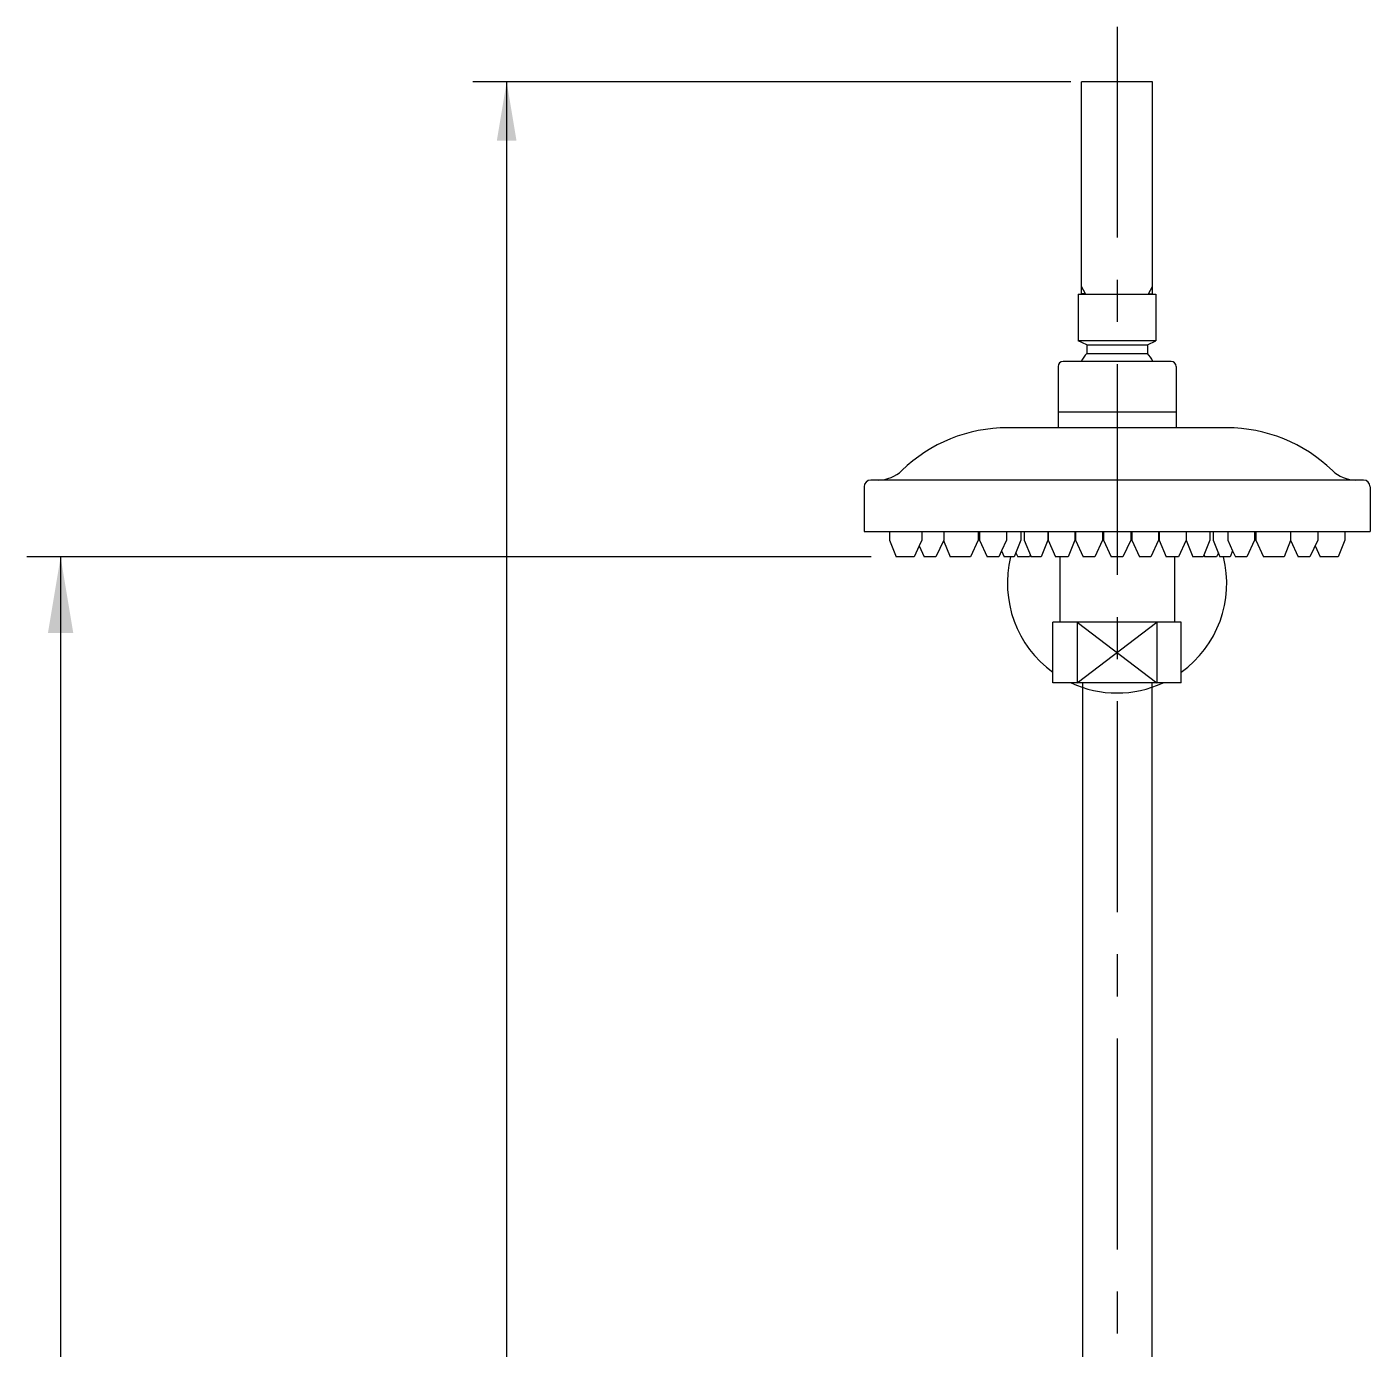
# Model space of a CAD drawing. Header units: millimetres. Extents: x 0 to 420, y 0 to 594.
# Drawn here: x 90.7 to 170.3, y 269 to 347.4 of the extents above; entities that cross this region are included whole.
import ezdxf

# ---------------------------------------------------------------- set-up
doc = ezdxf.new("R2010")
doc.units = ezdxf.units.MM
doc.header["$MEASUREMENT"] = 0
doc.linetypes.add('CENTER', pattern=[2, 1.25, -0.25, 0.25, -0.25])
doc.layers.get('0').update_dxf_attribs({"color": 2})
for name, color, linetype in [('CL', 1, 'CENTER'), ('D', 2, 'Continuous'), ('DWG', 7, 'Continuous')]:
    doc.layers.add(name, color=color, linetype=linetype)

msp = doc.modelspace()

# ---------------------------------------------------------------- linework, layer by layer
at = {"ltscale": 0.5}
msp.add_solid([(91.959, 311.465), (93.459, 311.465), (92.709, 315.965)], dxfattribs=at)
at = {"layer": 'CL', "ltscale": 10}
msp.add_line((155.333, 347.403), (155.333, 102.2), dxfattribs=at)
at = {"layer": 'D', "color": 2}
for p, q in [((152.583, 344.145), (117.15, 344.145)), ((119.15, 113.848), (119.15, 344.145)), ((140.755, 315.965), (90.709, 315.965)), ((92.709, 315.965), (92.709, 58.112))]:
    msp.add_line(p, q, dxfattribs=at)
at = {"layer": 'D'}
for p, q in [((153.463, 331.563), (153.233, 331.996)), ((153.463, 331.563), (153.233, 331.563)), ((153.463, 331.563), (153.463, 331.543)), ((157.203, 331.563), (157.433, 331.996)), ((157.203, 331.563), (157.203, 331.543)), ((157.203, 331.563), (157.433, 331.563)), ((152.973, 308.498), (157.693, 312.098)), ((152.973, 312.098), (157.693, 308.498))]:
    msp.add_line(p, q, dxfattribs=at)
at = {"layer": 'D', "color": 2}
msp.add_solid([(118.567, 340.645), (119.733, 340.645), (119.15, 344.145)], dxfattribs=at)
at = {"layer": 'DWG'}
for p, q in [((153.233, 331.563), (153.233, 344.145)), ((157.433, 344.145), (153.233, 344.145)), ((157.433, 331.563), (157.433, 344.145)), ((153.033, 331.543), (153.033, 328.777)), ((153.033, 331.543), (157.633, 331.543)), ((153.143, 331.543), (153.233, 331.543)), ((157.633, 331.543), (157.633, 328.777)), ((157.633, 328.777), (153.033, 328.777)), ((153.533, 328.543), (153.033, 328.777)), ((153.533, 328.543), (157.133, 328.543)), ((153.533, 328.543), (153.533, 328.033)), ((157.133, 328.543), (157.633, 328.777)), ((157.133, 328.543), (157.133, 328.033)), ((151.833, 327.265), (151.833, 323.625)), ((158.533, 327.565), (152.133, 327.565)), ((153.533, 328.033), (157.133, 328.033)), ((158.833, 327.265), (158.833, 323.625)), ((151.833, 324.565), (158.833, 324.565)), ((161.831, 323.625), (148.835, 323.625)), ((140.333, 320.125), (140.333, 317.465)), ((169.933, 320.525), (140.733, 320.525)), ((170.333, 320.125), (170.333, 317.465)), ((140.333, 317.465), (170.333, 317.465)), ((141.833, 317.465), (141.833, 316.965)), ((141.833, 316.965), (142.233, 315.965)), ((143.75, 316.965), (143.597, 316.623)), ((143.75, 317.465), (143.75, 316.965)), ((145.056, 316.965), (144.594, 315.965)), ((145.044, 316.938), (145.433, 315.965)), ((145.056, 317.465), (145.056, 316.965)), ((147.108, 316.965), (146.653, 315.965)), ((147.108, 317.465), (147.108, 316.965)), ((147.183, 317.465), (147.183, 316.965)), ((147.183, 316.965), (147.638, 315.965)), ((148.775, 316.965), (148.487, 316.331)), ((148.775, 317.465), (148.775, 316.965)), ((149.633, 316.965), (149.233, 315.965)), ((149.633, 317.465), (149.633, 316.965)), ((149.833, 317.465), (149.833, 316.965)), ((149.833, 316.965), (150.233, 315.965)), ((151.233, 316.965), (150.833, 315.965)), ((151.233, 317.465), (151.233, 316.965)), ((151.239, 317.465), (151.239, 316.965)), ((151.239, 316.965), (151.685, 315.965)), ((152.833, 316.965), (152.433, 315.965)), ((152.833, 317.465), (152.833, 316.965)), ((152.87, 317.465), (152.87, 316.965)), ((152.87, 316.965), (153.325, 315.965)), ((154.462, 316.965), (154.007, 315.965)), ((154.462, 317.465), (154.462, 316.965)), ((154.525, 317.465), (154.525, 316.965)), ((154.525, 316.965), (154.987, 315.965)), ((156.141, 316.965), (155.679, 315.965)), ((156.141, 317.465), (156.141, 316.965)), ((156.204, 317.465), (156.204, 316.965)), ((156.204, 316.965), (156.659, 315.965)), ((157.796, 316.965), (157.341, 315.965)), ((157.796, 317.465), (157.796, 316.965)), ((157.833, 317.465), (157.833, 316.965)), ((157.833, 316.965), (158.233, 315.965)), ((159.427, 316.965), (158.98, 315.965)), ((159.427, 317.465), (159.427, 316.965)), ((159.433, 317.465), (159.433, 316.965)), ((159.433, 316.965), (159.833, 315.965)), ((160.833, 316.965), (160.433, 315.965)), ((160.833, 317.465), (160.833, 316.965)), ((161.033, 317.465), (161.033, 316.965)), ((161.033, 316.965), (161.433, 315.965)), ((161.891, 317.465), (161.891, 316.965)), ((161.891, 316.965), (162.179, 316.331)), ((163.483, 316.965), (163.028, 315.965)), ((163.483, 317.465), (163.483, 316.965)), ((163.558, 317.465), (163.558, 316.965)), ((163.558, 316.965), (164.013, 315.965)), ((165.622, 316.938), (165.233, 315.965)), ((165.61, 317.465), (165.61, 316.965)), ((165.61, 316.965), (166.072, 315.965)), ((167.226, 316.965), (166.764, 315.965)), ((167.226, 317.465), (167.226, 316.965)), ((168.833, 316.965), (168.433, 315.965)), ((168.833, 317.465), (168.833, 316.965)), ((143.597, 316.623), (143.304, 315.965)), ((143.597, 316.623), (143.901, 315.965)), ((148.487, 316.331), (148.32, 315.965)), ((148.487, 316.331), (148.633, 315.965)), ((149.331, 316.21), (149.444, 315.965)), ((161.335, 316.21), (161.222, 315.965)), ((162.179, 316.331), (162.033, 315.965)), ((162.179, 316.331), (162.346, 315.965)), ((167.069, 316.623), (167.362, 315.965)), ((143.304, 315.965), (142.233, 315.965)), ((144.594, 315.965), (143.901, 315.965)), ((146.653, 315.965), (145.433, 315.965)), ((148.32, 315.965), (147.638, 315.965)), ((149.233, 315.965), (148.633, 315.965)), ((150.137, 315.965), (149.444, 315.965)), ((150.188, 316.077), (150.137, 315.965)), ((150.833, 315.965), (150.233, 315.965)), ((152.433, 315.965), (151.685, 315.965)), ((154.007, 315.965), (153.325, 315.965)), ((155.679, 315.965), (154.987, 315.965)), ((157.341, 315.965), (156.659, 315.965)), ((158.98, 315.965), (158.233, 315.965)), ((160.433, 315.965), (159.833, 315.965)), ((160.478, 316.077), (160.529, 315.965)), ((161.222, 315.965), (160.529, 315.965)), ((162.033, 315.965), (161.433, 315.965)), ((163.028, 315.965), (162.346, 315.965)), ((165.233, 315.965), (164.013, 315.965)), ((166.764, 315.965), (166.072, 315.965)), ((168.433, 315.965), (167.362, 315.965)), ((159.133, 312.098), (151.533, 312.098)), ((152.973, 312.098), (152.973, 308.498)), ((157.693, 312.098), (157.693, 308.498)), ((159.133, 308.498), (151.533, 308.498)), ((153.283, 308.498), (153.283, 229.556)), ((157.383, 308.498), (157.383, 229.556))]:
    msp.add_line(p, q, dxfattribs=at)
at = {"layer": 'DWG', "color": 0}
for p, q in [((151.933, 315.965), (151.933, 312.098)), ((158.733, 315.965), (158.733, 312.098)), ((151.533, 308.498), (151.533, 312.098)), ((159.133, 308.498), (159.133, 312.098))]:
    msp.add_line(p, q, dxfattribs=at)
at = {"layer": 'DWG'}
for centre, radius, start, end in [((152.133, 327.265), 0.3, 90, 180), ((155.333, 326.445), 2.4, 138.59038, 152.18068), ((155.333, 326.445), 2.4, 27.81932, 41.40962), ((158.533, 327.265), 0.3, 0, 90), ((148.835, 314.625), 9, 90, 134.09543), ((161.831, 314.625), 9, 45.90457, 90), ((141.181, 322.525), 2, 270, 314.09543), ((169.485, 322.525), 2, 225.90457, 270), ((140.733, 320.125), 0.4, 90, 180), ((169.933, 320.125), 0.4, 0, 90), ((155.333, 314.398), 6.5, 166.05274, 234.22418), ((155.333, 314.398), 6.5, 305.77582, 13.94726), ((155.333, 314.398), 6.5, 245.18837, 294.81163)]:
    msp.add_arc(centre, radius, start, end, dxfattribs=at)

doc.saveas('drawing.dxf')
